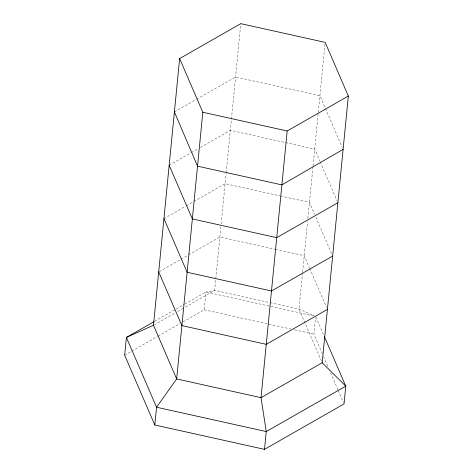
<?xml version="1.0" encoding="UTF-8"?>
<svg xmlns="http://www.w3.org/2000/svg" width="473" height="473" viewBox="0 0 473 473"><rect width="100%" height="100%" fill="white"/><g stroke="black" fill="none" stroke-linecap="round" stroke-linejoin="round"><path stroke-width="0.35" stroke-dasharray="2.37 1.77" d="M183.027 321.882L204.194 309.791L205.938 292.012L214.641 290.351L269.439 302.513M220.879 226.78L214.641 290.351L184.701 307.45M221.163 223.859L226.106 173.437M226.177 172.71L240.792 23.65M302.584 272.543L299.001 309.076L321.61 361.402M302.655 271.815L307.598 221.394M307.882 218.473L312.972 166.597M313.043 165.863L325.081 43.108M322.373 353.792L313.883 334.145L315.485 317.791M174.395 111.924L196.059 99.555M196.697 99.188L235.566 76.993L319.919 95.717L325.14 107.791M169.168 165.266L190.832 152.891M191.47 152.525L197.838 148.889M200.386 147.434L230.333 130.329L314.693 149.06L319.908 161.133M163.936 218.603L185.599 206.234M186.238 205.867L193.244 201.865M193.883 201.498L225.107 183.672L279.898 195.834M159.348 271.579L180.373 259.571M181.005 259.21L188.018 255.201M188.656 254.841L219.874 237.008L274.671 249.176M154.624 321.321L184.127 304.47M184.772 304.104L205.938 292.012L314.906 316.206M154.115 324.921L175.14 312.913M177.688 311.453L184.062 307.817M124.659 355.217L131.074 351.557M131.713 351.191L157.373 336.534M158.012 336.167L179.823 323.715M280.619 195.993L309.46 202.397L314.681 214.47M275.392 249.336L304.228 255.739L309.448 267.813M270.16 302.673L299.001 309.076L314.297 315.781M204.194 309.791L290.942 329.054M294.525 329.847L313.883 334.145M325.43 108.465L342.239 147.369M320.197 161.801L337.013 200.712M315.84 217.154L331.78 254.048M309.738 268.481L326.553 307.391M315.917 317.046L324.117 336.013M323.544 356.5L327.931 366.664M330.568 372.759L337.888 389.699M338.177 390.373L343.451 402.57"/><path stroke-width="0.71" d="M322.19 362.738L261.025 397.675L176.666 378.95L153.477 325.282L179.628 58.587L240.792 23.65L325.152 42.381L348.341 96.043L322.19 362.738L345.781 386.145L344.037 403.924L264.502 449.35L154.813 424.996L124.659 355.217L126.403 337.438L153.985 321.687M154.813 424.996L156.557 407.218L126.403 337.438L153.477 325.282M179.628 58.587L202.816 112.249L176.666 378.95L156.557 407.218L266.246 431.571L345.781 386.145L324.407 336.687M348.341 96.043L287.176 130.98L261.025 397.675L266.246 431.571L264.502 449.35M343.108 149.379L281.89 184.89L197.531 166.159L174.395 111.924M337.882 202.722L276.711 237.659L192.357 218.928L169.168 165.266M332.649 256.059L271.484 290.996L187.125 272.265L163.936 218.603M327.422 309.401L266.252 344.338L181.898 325.607L158.709 271.945M202.816 112.249L287.176 130.98"/></g></svg>
